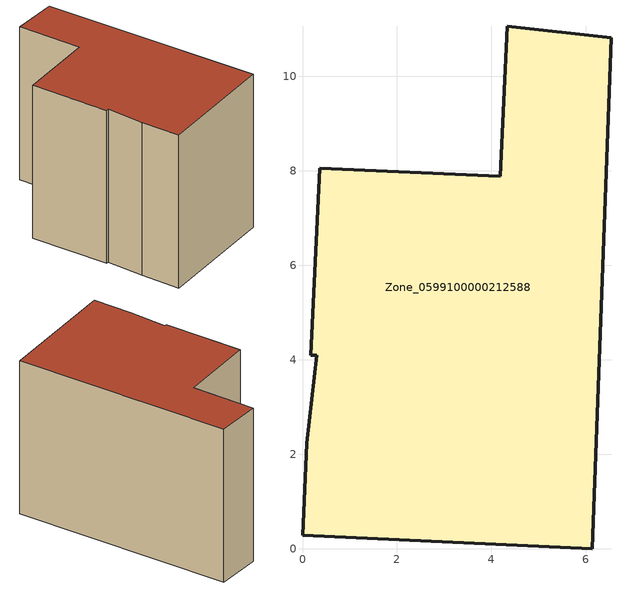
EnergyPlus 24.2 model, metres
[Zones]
Zone_0599100000212588
 floor ground (C_G): 0.18,4.1 0.36,8.06 4.19,7.89 4.34,11.06 6.53,10.82 6.13,0 0,0.28 0.09,2.23 0.3,4.1 z1.01
 wall outside (C_F): 0.36,8.06 0.18,4.1 0.3,4.1 0.09,2.23 0,0.28 6.13,0 6.53,10.82 4.34,11.06 4.19,7.89 0.36,8.06 z1.01:9.05
 roof outside (C_R): 0.18,4.1 0.3,4.1 0.09,2.23 0,0.28 6.13,0 6.53,10.82 4.34,11.06 4.19,7.89 0.36,8.06 z9.05
[BUILDING]
Pand.0599100000212588: North Axis=0; Terrain=City; Loads Convergence Tolerance Value=0.04; Temperature Convergence Tolerance Value=0.4; Solar Distribution=FullExterior; Maximum Number of Warmup Days=25; Minimum Number of Warmup Days=1
[Site:Location]
Rotterdam.The.Hague.AP_ZH_NLD Design_Conditions: Latitude=51.96; Longitude=4.45; Time Zone=1; Elevation=-4.5
[SITE:GROUNDTEMPERATURE:BUILDINGSURFACE]
18, 18, 18, 18, 18, 18, 18, 18, 18, 18, 18, 18
[MATERIAL] Thermal Absorptance=0.9; Solar Absorptance=0.7; Visible Absorptance=0.7
Name | Roughness | Thickness | Conductivity | Density | Specific Heat
G.TC.1975-1991 | MediumSmooth | 0.15 | 0.288461 | 540 | 1210
F.TC.1975-1991 | Rough | 0.3 | 0.230769 | 1920 | 840
R.TC.1975-1991 | MediumRough | 0.2 | 0.153846 | 1500 | 1000
[CONSTRUCTION]
C_G: G.TC.1975-1991
C_F: F.TC.1975-1991
C_R: R.TC.1975-1991
[ZONE]
Zone_0599100000212588: Type=1; Multiplier=1; Ceiling Height=Autocalculate; Volume=Autocalculate; Floor Area=autocalculate; Part of Total Floor Area=Yes
[ZONEINFILTRATION:DESIGNFLOWRATE]
Infil_Zone_0599100000212588: Zone or ZoneList or Space or SpaceList=Zone_0599100000212588; Schedule=AlwaysOn; Design Flow Rate Calculation Method=Flow/Area; Flow Rate per Floor Area=0.003; Constant Term Coefficient=1; Temperature Term Coefficient=0; Velocity Term Coefficient=0; Velocity Squared Term Coefficient=0
[HVACTEMPLATE:ZONE:IDEALLOADSAIRSYSTEM]
Zone_0599100000212588: Maximum Heating Supply Air Temperature=50; Minimum Cooling Supply Air Temperature=13; Maximum Heating Supply Air Humidity Ratio=0.0156; Minimum Cooling Supply Air Humidity Ratio=0.0077; Heating Limit=NoLimit; Cooling Limit=NoLimit; Dehumidification Control Type=ConstantSensibleHeatRatio; Cooling Sensible Heat Ratio=0.7; Dehumidification Setpoint=60; Humidification Control Type=None; Humidification Setpoint=30; Outdoor Air Method=None; Outdoor Air Flow Rate per Person=0.00944; Outdoor Air Flow Rate per Zone Floor Area=0; Outdoor Air Flow Rate per Zone=0; Demand Controlled Ventilation Type=None; Outdoor Air Economizer Type=NoEconomizer; Heat Recovery Type=None; Sensible Heat Recovery Effectiveness=0.7; Latent Heat Recovery Effectiveness=0.65
[ZONECONTROL:THERMOSTAT]
ThermostatControl_Zone_0599100000212588: Zone or ZoneList=Zone_0599100000212588; Control Type Schedule=DualSetpointControlType; Control 1=Thermostat_Zone_0599100000212588; Temperature Difference Between Cutout And Setpoint=0
[THERMOSTATSETPOINT:DUALSETPOINT]
Thermostat_Zone_0599100000212588: Heating Setpoint Temperature Schedule=HeatingSetpoint_Zone_0599100000212588; Cooling Setpoint Temperature Schedule=CoolingSetpoint_Zone_0599100000212588
[SCHEDULE:COMPACT]
HeatingSetpoint_Zone_0599100000212588: Through: 12/31, For: AllDays, Until: 24:00, 21
CoolingSetpoint_Zone_0599100000212588: Through: 12/31, For: AllDays, Until: 24:00, 24
DualSetpointControlType: Through: 12/31, For: AllDays, Until: 24:00, 4
AlwaysOn: Through: 12/31, For: AllDays, Until: 24:00, 1
